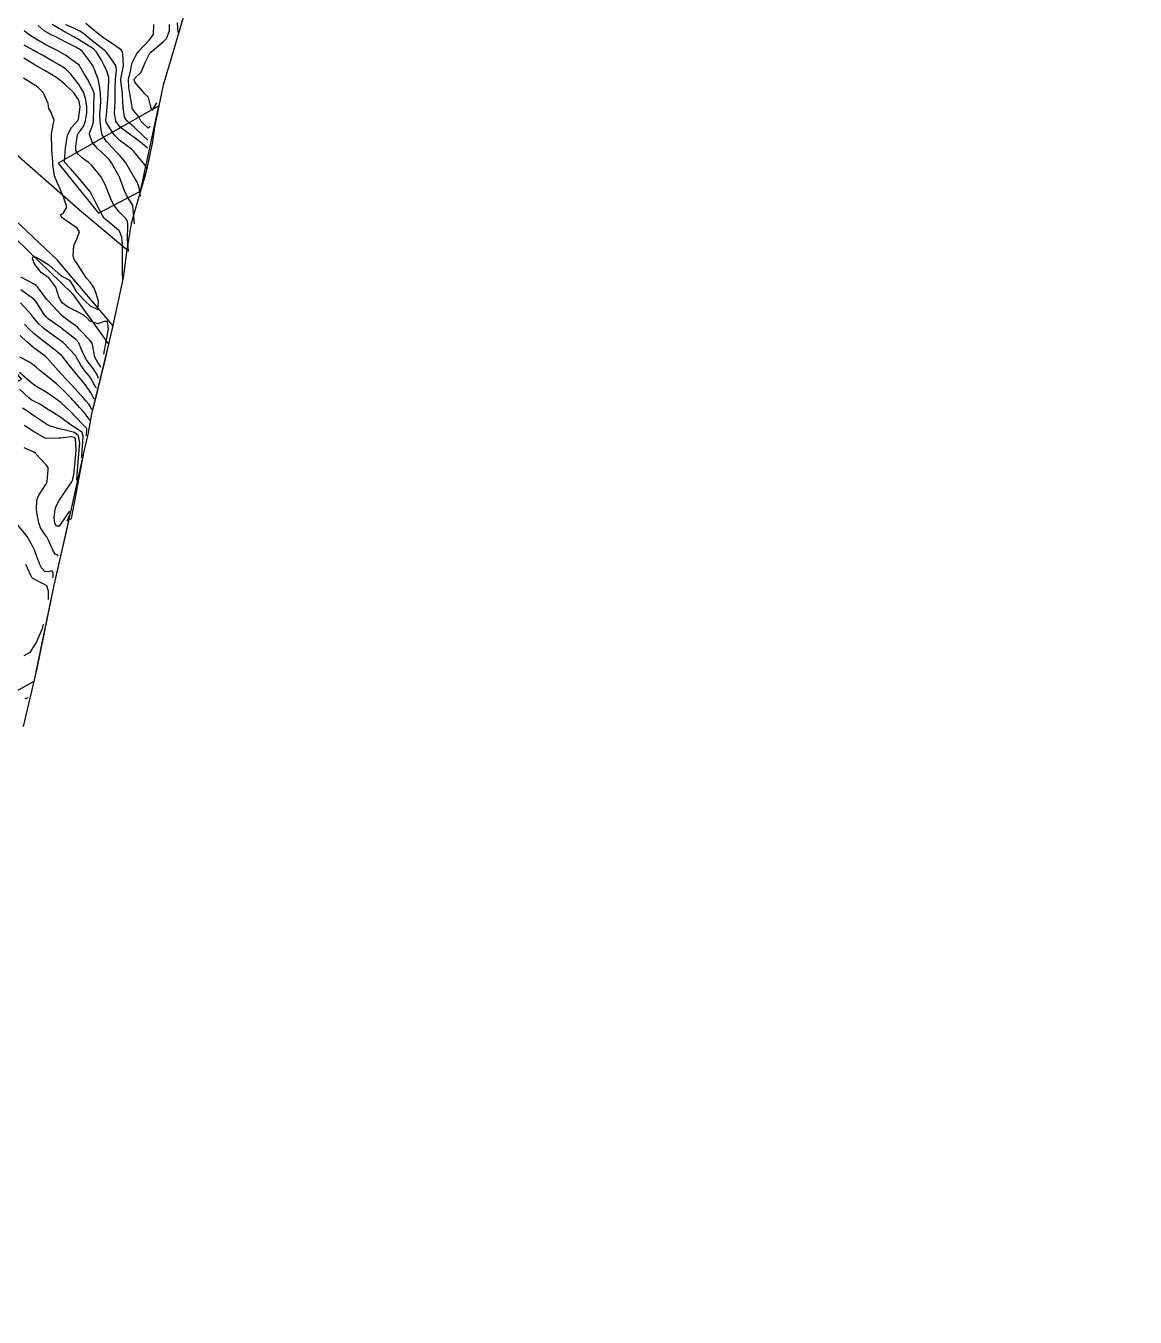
# Model space of a CAD drawing. Header units: metres. Extents: x 318500 to 325275, y 7408834 to 7428799.
# Drawn here: x 323735 to 323894.7, y 7419490.6 to 7419676.5 of the extents above; entities that cross this region are included whole.
import ezdxf

# ---------------------------------------------------------------- set-up
doc = ezdxf.new("R2010")
doc.units = ezdxf.units.M
doc.header["$MEASUREMENT"] = 0
for name, color, linetype in [('Area', 45, 'Continuous'), ('Curvas de Nivel 1m', 11, 'Continuous'), ('Curvas de Nivel 5m', 15, 'Continuous'), ('Edificações', 30, 'Continuous'), ('Vias Primárias', 230, 'Continuous')]:
    doc.layers.add(name, color=color, linetype=linetype)

msp = doc.modelspace()

# ---------------------------------------------------------------- linework, layer by layer
at = {"layer": 'Area'}
msp.add_lwpolyline([(323758.05, 7419679.23), (323757.12, 7419675.86), (323754.74, 7419667.97), (323753.87, 7419663.83), (323753.52, 7419661.92), (323753.22, 7419659.78), (323752.27, 7419655.39), (323750.41, 7419649.03), (323750.16, 7419648.01), (323749.54, 7419644.26), (323749, 7419640.26), (323747.5, 7419633.35), (323746.41, 7419628.56), (323744.67, 7419621.47), (323744.43, 7419620.64), (323743.95, 7419617.89), (323743.27, 7419614.99), (323741.5, 7419605.5), (323740.94, 7419605.23), (323741.33, 7419606.07), (323739.02, 7419595.97), (323736.57, 7419583.97), (323734.58, 7419575.61)], dxfattribs=at)
at = {"layer": 'Curvas de Nivel 1m', "flags": 128}
for points, elevation in [([(323752.33, 7419655.93), (323752.3, 7419656.14), (323752.26, 7419656.25), (323752.17, 7419656.39), (323751.92, 7419656.73), (323750.52, 7419658.41), (323750.36, 7419658.59), (323750.18, 7419658.75), (323748.54, 7419659.95), (323747.72, 7419660.78), (323746.58, 7419662.54), (323746.5, 7419662.8), (323746.49, 7419662.89), (323746.59, 7419663.68), (323746.71, 7419664.8), (323746.83, 7419666.6), (323746.84, 7419666.8), (323746.91, 7419668.55), (323746.92, 7419668.8), (323746.92, 7419669.05), (323746.67, 7419669.85), (323746.26, 7419670.8), (323745.84, 7419671.66), (323745.11, 7419672.82), (323744.72, 7419673.18), (323743.73, 7419673.83), (323742.73, 7419674.42), (323741.98, 7419674.86), (323741.17, 7419675.3), (323740.75, 7419675.53), (323739.24, 7419676.41), (323738.76, 7419676.67)], 788), ([(323752.52, 7419658.86), (323751.73, 7419659.53), (323750.55, 7419660.45), (323750.11, 7419660.75), (323748.57, 7419661.89), (323747.95, 7419662.78), (323747.74, 7419663.93), (323747.79, 7419664.78), (323747.84, 7419665.56), (323747.86, 7419666.78), (323747.85, 7419667.57), (323747.9, 7419668.78), (323748.04, 7419670.15), (323747.92, 7419670.78), (323746.71, 7419672.57), (323746.48, 7419672.8), (323744.73, 7419674.2), (323743.94, 7419674.83), (323743.29, 7419675.39), (323742.75, 7419675.75), (323742, 7419676.11), (323740.76, 7419676.62)], 789), ([(323752.9, 7419662.04), (323752.57, 7419661.75), (323751.58, 7419662.73), (323751.25, 7419663.4), (323750.59, 7419664.19), (323750.35, 7419664.5), (323750.3, 7419664.74), (323750.25, 7419665.1), (323749.95, 7419666.75), (323749.8, 7419667.6), (323749.77, 7419668.75), (323750.09, 7419670.17), (323750.21, 7419670.75), (323750.28, 7419671.15), (323750.7, 7419672.04), (323750.97, 7419672.48), (323751.16, 7419672.74), (323752.74, 7419674.44), (323752.99, 7419674.72), (323753.34, 7419675.31), (323753.39, 7419676.71)], 791), ([(323753.8, 7419665.43), (323753.14, 7419664.31), (323752.87, 7419665.24), (323752.62, 7419666.19), (323752.13, 7419666.72), (323750.65, 7419668.4), (323750.6, 7419668.74), (323750.66, 7419668.94), (323751.58, 7419669.82), (323751.98, 7419670.73), (323752.18, 7419671.24), (323752.7, 7419672.26), (323752.85, 7419672.57), (323752.97, 7419672.72), (323754.73, 7419674.17), (323755.23, 7419674.69), (323755.66, 7419675.77), (323755.65, 7419676.68)], 792), ([(323756.93, 7419675.56), (323756.83, 7419676.93)], 793), ([(323750.63, 7419647.98), (323750.4, 7419650.6), (323750.4, 7419650.62), (323750.4, 7419650.64), (323750.4, 7419650.66), (323750.37, 7419650.7), (323750.33, 7419650.74), (323749.58, 7419651.9), (323749.18, 7419652.76), (323748.47, 7419654.71), (323748.45, 7419654.77), (323748.43, 7419654.82), (323747.32, 7419656.79), (323746.98, 7419657.26), (323746.51, 7419657.72), (323745.29, 7419658.81), (323744.53, 7419659.75), (323744.13, 7419660.83), (323744.19, 7419661.19), (323744.57, 7419662.16), (323744.72, 7419662.67), (323744.74, 7419662.82), (323744.77, 7419664.65), (323744.77, 7419664.82), (323744.82, 7419666.62), (323744.8, 7419666.82), (323744.64, 7419667.35), (323743.84, 7419668.83), (323743.4, 7419669.58), (323742.68, 7419670.82), (323742.67, 7419670.84), (323740.7, 7419672.27), (323739.6, 7419672.89), (323738.72, 7419673.31), (323737.87, 7419673.76), (323736.73, 7419674.41), (323735.86, 7419674.94), (323735.21, 7419675.41), (323734.75, 7419675.78)], 786), ([(323751.48, 7419651.95), (323751.29, 7419653.23), (323751.04, 7419653.9), (323750.52, 7419654.79), (323750.47, 7419654.87), (323749.39, 7419656.76), (323749.01, 7419657.27), (323748.51, 7419657.81), (323748.05, 7419658.32), (323747.62, 7419658.78), (323746.54, 7419659.9), (323745.95, 7419660.81), (323745.82, 7419661.54), (323745.68, 7419662.81), (323745.65, 7419663.75), (323745.73, 7419664.81), (323745.78, 7419665.64), (323745.73, 7419666.81), (323745.6, 7419667.86), (323745.4, 7419668.81), (323744.68, 7419670.68), (323744.63, 7419670.77), (323744.6, 7419670.82), (323744.41, 7419671.1), (323743.11, 7419672.84), (323742.71, 7419673.15), (323742.09, 7419673.48), (323740.73, 7419674.16), (323739.32, 7419674.89), (323738.74, 7419675.17), (323737.62, 7419675.79), (323736.76, 7419676.53)], 787), ([(323748.93, 7419640.03), (323748.88, 7419640.92), (323748.88, 7419642.22), (323748.92, 7419643.74), (323748.92, 7419645.06), (323748.8, 7419646.08), (323748.45, 7419646.95), (323748.36, 7419647.05), (323747.1, 7419648.07), (323746.39, 7419648.65), (323746.24, 7419648.8), (323746.01, 7419649.19), (323745.15, 7419650.81), (323744.43, 7419652.27), (323744.23, 7419652.61), (323744.04, 7419652.83), (323742.47, 7419654.74), (323742.38, 7419654.85), (323741.39, 7419655.97), (323740.56, 7419656.88), (323740.55, 7419656.93), (323740.67, 7419658.88), (323740.94, 7419660.48), (323741.05, 7419660.87), (323741.57, 7419661.86), (323742.46, 7419662.85), (323742.58, 7419663.08), (323742.82, 7419664.85), (323742.61, 7419665.79), (323741.87, 7419666.86), (323740.65, 7419668.06), (323739.57, 7419668.89), (323738.67, 7419669.47), (323737.78, 7419670.02), (323736.68, 7419670.66), (323736.51, 7419670.76), (323736.2, 7419670.94), (323734.69, 7419671.85)], 784), ([(323746.23, 7419629.22), (323746.87, 7419632.87), (323746.75, 7419633.9), (323746.19, 7419633.91), (323745.41, 7419633.58), (323744.19, 7419633.97), (323743.79, 7419634.42), (323743.35, 7419634.83), (323742.21, 7419635.43), (323741.09, 7419635.99), (323740.23, 7419636.63), (323740.01, 7419636.88), (323739.8, 7419637.32), (323739.29, 7419638.89), (323738.27, 7419640.21), (323737.87, 7419640.5), (323737.23, 7419640.92), (323736.3, 7419642.15), (323735.94, 7419642.94), (323736.01, 7419643.24), (323736.31, 7419643.24), (323736.98, 7419642.92), (323738.3, 7419642.09), (323739.64, 7419640.89), (323740.28, 7419640.42), (323741.28, 7419639.87), (323741.88, 7419638.86), (323742.25, 7419638.26), (323743.52, 7419636.83), (323744.22, 7419636.16), (323745.36, 7419635.66), (323745.45, 7419636.81), (323745.1, 7419637.96), (323744.76, 7419638.81), (323744.27, 7419639.55), (323743.65, 7419640.21), (323743.3, 7419640.83), (323742.3, 7419642.32), (323741.94, 7419642.86), (323741.81, 7419643.36), (323741.91, 7419644.86), (323742.35, 7419645.91), (323742.69, 7419646.84), (323742.37, 7419647.35), (323740.82, 7419648.43), (323740.39, 7419648.71), (323740.18, 7419648.88), (323739.99, 7419649.29), (323740.4, 7419649.56), (323740.89, 7419650.39), (323740.74, 7419650.88), (323740.65, 7419651.1), (323740.43, 7419651.75), (323739.99, 7419652.88), (323739.52, 7419653.83), (323739.1, 7419654.89), (323738.88, 7419656.51), (323738.87, 7419656.9), (323738.74, 7419658.67), (323738.74, 7419658.9), (323738.69, 7419660.76), (323738.69, 7419660.9), (323738.96, 7419662.51), (323739.05, 7419662.9), (323738.59, 7419664.1), (323738.29, 7419664.6), (323738.24, 7419664.91), (323738.2, 7419665.32), (323737.5, 7419666.92), (323736.64, 7419667.72), (323734.66, 7419668.96)], 783), ([(323745.8, 7419627.3), (323745.75, 7419627.39), (323745.67, 7419627.52), (323745.56, 7419627.72), (323745.35, 7419628.04), (323744.93, 7419628.81), (323744.63, 7419630.32), (323744.52, 7419630.82), (323744.16, 7419631.28), (323742.68, 7419632.84), (323742.44, 7419633.1), (323742.18, 7419633.3), (323741.26, 7419633.93), (323740.2, 7419634.75), (323740.05, 7419634.88), (323738.23, 7419636.85), (323738.19, 7419636.9), (323738.02, 7419637.11), (323736.65, 7419638.92), (323736.45, 7419639.12), (323736.26, 7419639.24), (323735.16, 7419639.84), (323734.27, 7419640.31)], 782), ([(323745.47, 7419625.78), (323745.37, 7419625.97), (323745.23, 7419626.23), (323745, 7419626.63), (323744.57, 7419627.28), (323744.11, 7419627.88), (323743.71, 7419628.42), (323743.47, 7419628.83), (323742.97, 7419630), (323742.6, 7419630.84), (323742.16, 7419631.35), (323740.2, 7419632.88), (323740.12, 7419632.95), (323738.19, 7419634.33), (323737.89, 7419634.6), (323737.64, 7419634.91), (323736.55, 7419636.6), (323736.33, 7419636.93), (323736.23, 7419637.04), (323735.79, 7419637.38), (323734.25, 7419638.47)], 781), ([(323744.83, 7419622.74), (323744.63, 7419623.12), (323744.32, 7419623.64), (323744.06, 7419624.09), (323743.52, 7419624.83), (323742.1, 7419626.56), (323741.86, 7419626.85), (323741.06, 7419627.81), (323740.26, 7419628.88), (323740.12, 7419629.03), (323739.43, 7419629.59), (323738.15, 7419630.61), (323737.75, 7419630.91), (323736.17, 7419632.14), (323735.31, 7419632.94), (323734.78, 7419633.54)], 779), ([(323744.5, 7419621.22), (323744.25, 7419621.71), (323744.03, 7419622.02), (323743.66, 7419622.45), (323743.32, 7419622.83), (323742.06, 7419624.25), (323741.51, 7419624.86), (323740.09, 7419626.4), (323739.64, 7419626.88), (323738.12, 7419628.58), (323737.96, 7419628.74), (323737.75, 7419628.91), (323736.14, 7419630.13), (323735.17, 7419630.94), (323734.16, 7419631.91)], 778), ([(323744.18, 7419619.7), (323744.01, 7419620.01), (323743.36, 7419620.83), (323742.72, 7419621.54), (323742.03, 7419622.31), (323741.77, 7419622.59), (323741.51, 7419622.86), (323740.06, 7419624.34), (323739.44, 7419624.89), (323738.09, 7419626), (323736.97, 7419626.92), (323736.5, 7419627.32), (323736.11, 7419627.64), (323735.33, 7419628.16), (323734.12, 7419628.78)], 777), ([(323743.7, 7419617.48), (323743.73, 7419617.82), (323743.75, 7419618.14), (323743.77, 7419618.4), (323743.73, 7419618.56), (323743.44, 7419618.83), (323742.01, 7419620.33), (323741.5, 7419620.86), (323740.75, 7419621.6), (323740.03, 7419622.25), (323739.16, 7419622.89), (323738.05, 7419623.63), (323736.29, 7419624.71), (323736.07, 7419624.85), (323735.96, 7419624.93), (323734.09, 7419626.57)], 776), ([(323742.34, 7419611.09), (323742.47, 7419613.07), (323742.62, 7419614.89), (323742.74, 7419616.39), (323742.57, 7419617.44), (323741.98, 7419617.94), (323740.52, 7419618.34), (323739.98, 7419618.44), (323738.4, 7419618.9), (323737.99, 7419619.09), (323737.45, 7419619.46), (323736.01, 7419620.44), (323735.25, 7419620.94), (323734.49, 7419621.42)], 774), ([(323741.26, 7419606.59), (323740.9, 7419606.1), (323739.8, 7419604.46), (323739.38, 7419604.46), (323739.15, 7419604.88), (323739.05, 7419605.65), (323739.19, 7419606.88), (323739.37, 7419607.35), (323739.85, 7419608.23), (323740.27, 7419608.87), (323741.09, 7419610.08), (323741.62, 7419610.85), (323741.72, 7419611.02), (323741.9, 7419611.91), (323742.04, 7419613.22), (323742.22, 7419615.39), (323742.14, 7419617.03), (323741.97, 7419617.24), (323741.5, 7419617.32), (323739.96, 7419617.13), (323739.74, 7419617.1), (323737.96, 7419617.07), (323737.75, 7419617.12), (323735.98, 7419618.11), (323734.78, 7419618.95)], 773), ([(323739.59, 7419600.12), (323739.59, 7419600.25), (323739.56, 7419600.31), (323739.46, 7419600.31), (323739.24, 7419600.38), (323738.9, 7419600.88), (323738.24, 7419602.43), (323738, 7419602.9), (323737.91, 7419603.02), (323737.78, 7419603.19), (323737.11, 7419604.22), (323736.83, 7419604.91), (323736.63, 7419606.11), (323736.53, 7419606.92), (323736.56, 7419608.21), (323736.84, 7419608.92), (323737.88, 7419610.47), (323738.01, 7419610.76), (323738.05, 7419610.9), (323738.22, 7419612.58), (323738.22, 7419612.9), (323737.92, 7419613.29), (323736.36, 7419614.92), (323736.13, 7419615.11), (323735.94, 7419615.2), (323734.73, 7419615.73)], 772), ([(323738.93, 7419597.02), (323738.91, 7419597.69), (323738.75, 7419598), (323738.2, 7419597.87), (323737.71, 7419597.93), (323737.26, 7419598.45), (323737.01, 7419598.91), (323736.58, 7419600.07), (323736.26, 7419600.92), (323735.77, 7419601.97), (323735.16, 7419602.94), (323733.8, 7419604.69)], 771), ([(323737.5, 7419590.34), (323737.27, 7419589.58), (323736.54, 7419587.79), (323735.56, 7419586.26), (323734.7, 7419585.79)], 769), ([(323735.24, 7419579.77), (323735.16, 7419579.69), (323735.03, 7419579.59), (323734.82, 7419579.63)], 768)]:
    msp.add_lwpolyline(points, dxfattribs=dict(at, elevation=elevation))
at = {"layer": 'Curvas de Nivel 5m', "flags": 128}
for points, elevation in [([(323752.54, 7419660.01), (323751.78, 7419660.73), (323750.57, 7419661.91), (323749.59, 7419662.75), (323749.19, 7419663.36), (323748.98, 7419664.76), (323748.92, 7419666.47), (323748.89, 7419666.77), (323748.66, 7419668.62), (323748.65, 7419668.77), (323748.66, 7419668.83), (323749.02, 7419670.76), (323748.95, 7419672.52), (323748.9, 7419672.77), (323748.71, 7419673.03), (323747.94, 7419673.56), (323746.73, 7419674.37), (323746.09, 7419674.81), (323744.75, 7419675.87), (323744.22, 7419676.29), (323743.6, 7419676.84)], 790), ([(323749.78, 7419644), (323749.64, 7419645.79), (323749.64, 7419646.41), (323749.66, 7419647.18), (323749.66, 7419647.86), (323749.6, 7419648.38), (323749.4, 7419648.77), (323748.88, 7419649.25), (323748.4, 7419649.72), (323747.61, 7419650.78), (323747.21, 7419651.57), (323746.76, 7419652.8), (323746.45, 7419653.57), (323745.77, 7419654.81), (323744.49, 7419656.39), (323743.98, 7419656.83), (323743.12, 7419657.45), (323742.51, 7419658.02), (323742.2, 7419658.53), (323742.16, 7419658.86), (323742.2, 7419659.17), (323742.42, 7419660.85), (323742.46, 7419660.94), (323742.55, 7419661.05), (323743.32, 7419662.09), (323743.58, 7419662.84), (323743.74, 7419663.98), (323743.75, 7419664.83), (323743.61, 7419665.84), (323743.32, 7419666.84), (323742.65, 7419668), (323741.98, 7419668.86), (323741.4, 7419669.6), (323740.67, 7419670.31), (323739.8, 7419670.89), (323738.69, 7419671.51), (323737.37, 7419672.25), (323736.71, 7419672.63), (323736.15, 7419672.94), (323734.72, 7419673.69)], 785), ([(323745.15, 7419624.26), (323745, 7419624.54), (323744.78, 7419624.94), (323744.45, 7419625.56), (323744.09, 7419626.1), (323743.49, 7419626.83), (323742.9, 7419627.63), (323742.23, 7419628.85), (323742.12, 7419629.02), (323740.35, 7419630.88), (323740.15, 7419631.05), (323739.6, 7419631.45), (323738.17, 7419632.48), (323737.59, 7419632.91), (323736.84, 7419633.57), (323736.19, 7419634.36), (323735.95, 7419634.69), (323735.74, 7419634.94), (323734.22, 7419636.6)], 780), ([(323743.02, 7419614.28), (323743.1, 7419615.44), (323743.19, 7419616.51), (323743.25, 7419617.39), (323743.1, 7419617.96), (323741.99, 7419618.7), (323741.68, 7419618.85), (323740.01, 7419620.11), (323738.81, 7419620.89), (323738.02, 7419621.37), (323737.08, 7419621.96), (323736.04, 7419622.51), (323735.77, 7419622.66), (323735.41, 7419622.94), (323734.06, 7419624.19)], 775), ([(323738.26, 7419593.91), (323738.23, 7419595.11), (323738, 7419595.86), (323737.69, 7419596.03), (323736, 7419596.93), (323735.85, 7419597.07), (323735.7, 7419597.33), (323734.96, 7419598.94)], 770)]:
    msp.add_lwpolyline(points, dxfattribs=dict(at, elevation=elevation))
at = {"layer": 'Edificações'}
for points in [[(323754.11, 7419664.99), (323739.66, 7419656.72), (323745.46, 7419649.5), (323751.48, 7419652.68)], [(323754.11, 7419664.99), (323753.52, 7419661.92), (323753.22, 7419659.78), (323752.34, 7419655.7), (323752.06, 7419654.67), (323751.48, 7419652.68)], [(323746.9, 7419630.68), (323744.43, 7419620.64), (323743.95, 7419617.89), (323743.27, 7419614.99), (323740.68, 7419603.24), (323739.02, 7419595.97), (323736.12, 7419582.07), (323730.91, 7419579.21), (323722.03, 7419583.73), (323717.67, 7419593.33), (323726.91, 7419598.48), (323724.51, 7419602.68), (323726.55, 7419604.19), (323723.89, 7419608.63), (323726.11, 7419610.58), (323723.89, 7419613.68), (323720.07, 7419612.35), (323718.2, 7419616.65), (323734.37, 7419625.61), (323726.02, 7419636.44), (323723.7, 7419635.24), (323718.63, 7419643.85), (323728.58, 7419650.57), (323741.69, 7419637.91)]]:
    msp.add_lwpolyline(points, close=True, dxfattribs=at)
at = {"layer": 'Vias Primárias'}
for points in [[(323415.83, 7419583.3), (323419.05, 7419572.75), (323421.03, 7419562.09), (323421.35, 7419557.37), (323421.62, 7419546.02), (323420.65, 7419534.77), (323419.85, 7419529.55), (323419.49, 7419524.99, 0.238184), (323422.13, 7419522.67), (323425.33, 7419521.77), (323439.38, 7419519.04), (323447.04, 7419517.34, 0.392019), (323449.51, 7419518.78), (323449.89, 7419520.08), (323454.11, 7419536.78), (323456.93, 7419548.51), (323462.14, 7419572.41), (323463.2, 7419579.6, 0.075507), (323463.15, 7419593.44, 0), (323461.93, 7419601.3, 0.173993), (323443.83, 7419629.61, 0.279998), (323404.32, 7419640.18, 0.277838)], [(323934.92, 7420316.78, 0), (323936.24, 7420308.85)], [(323715.64, 7420145.55, 0), (323709.04, 7420132.94)], [(323939.28, 7420278.62, 0), (323933.27, 7420270.92)], [(323836.4, 7420021.22), (323839.69, 7420014.55, -0.172492), (323840.74, 7420005.61, 0), (323839.68, 7420001, -0.226003), (323822.5, 7419987.87), (323816.05, 7419986.26), (323809.84, 7419985.76), (323797.86, 7419985.56), (323783.43, 7419986.55), (323778.02, 7419986.1, 0.920221), (323778.02, 7419984.65), (323787.03, 7419982.65), (323805.47, 7419977.44), (323826.97, 7419970.98), (323850.37, 7419962.96), (323868.11, 7419955.75), (323881.53, 7419947.78), (323892.01, 7419939.96), (323903.28, 7419930.64), (323910.89, 7419924.39)], [(323831.09, 7420001.79, 0), (323833.84, 7420008.44, 0.220888)], [(323749.54, 7419644.26), (323743.01, 7419649.7), (323733.23, 7419658.32), (323723.21, 7419668.29, -0.31833), (323721.61, 7419676.72), (323722.39, 7419678.76), (323726.12, 7419691.67), (323728.44, 7419696), (323730.43, 7419703.17), (323734.64, 7419715.8), (323737.89, 7419726.44, -0.288954), (323741.67, 7419729.64, -0.109232), (323747.34, 7419729.2), (323771.51, 7419721.86)]]:
    msp.add_lwpolyline(points, format="xyb", dxfattribs=at)
msp.add_lwpolyline([(323747.5, 7419633.35), (323739.49, 7419642.82), (323724.66, 7419656.79), (323718.18, 7419662.1), (323711.22, 7419667.02), (323696.54, 7419677.48)], dxfattribs=at)

doc.saveas('drawing.dxf')
